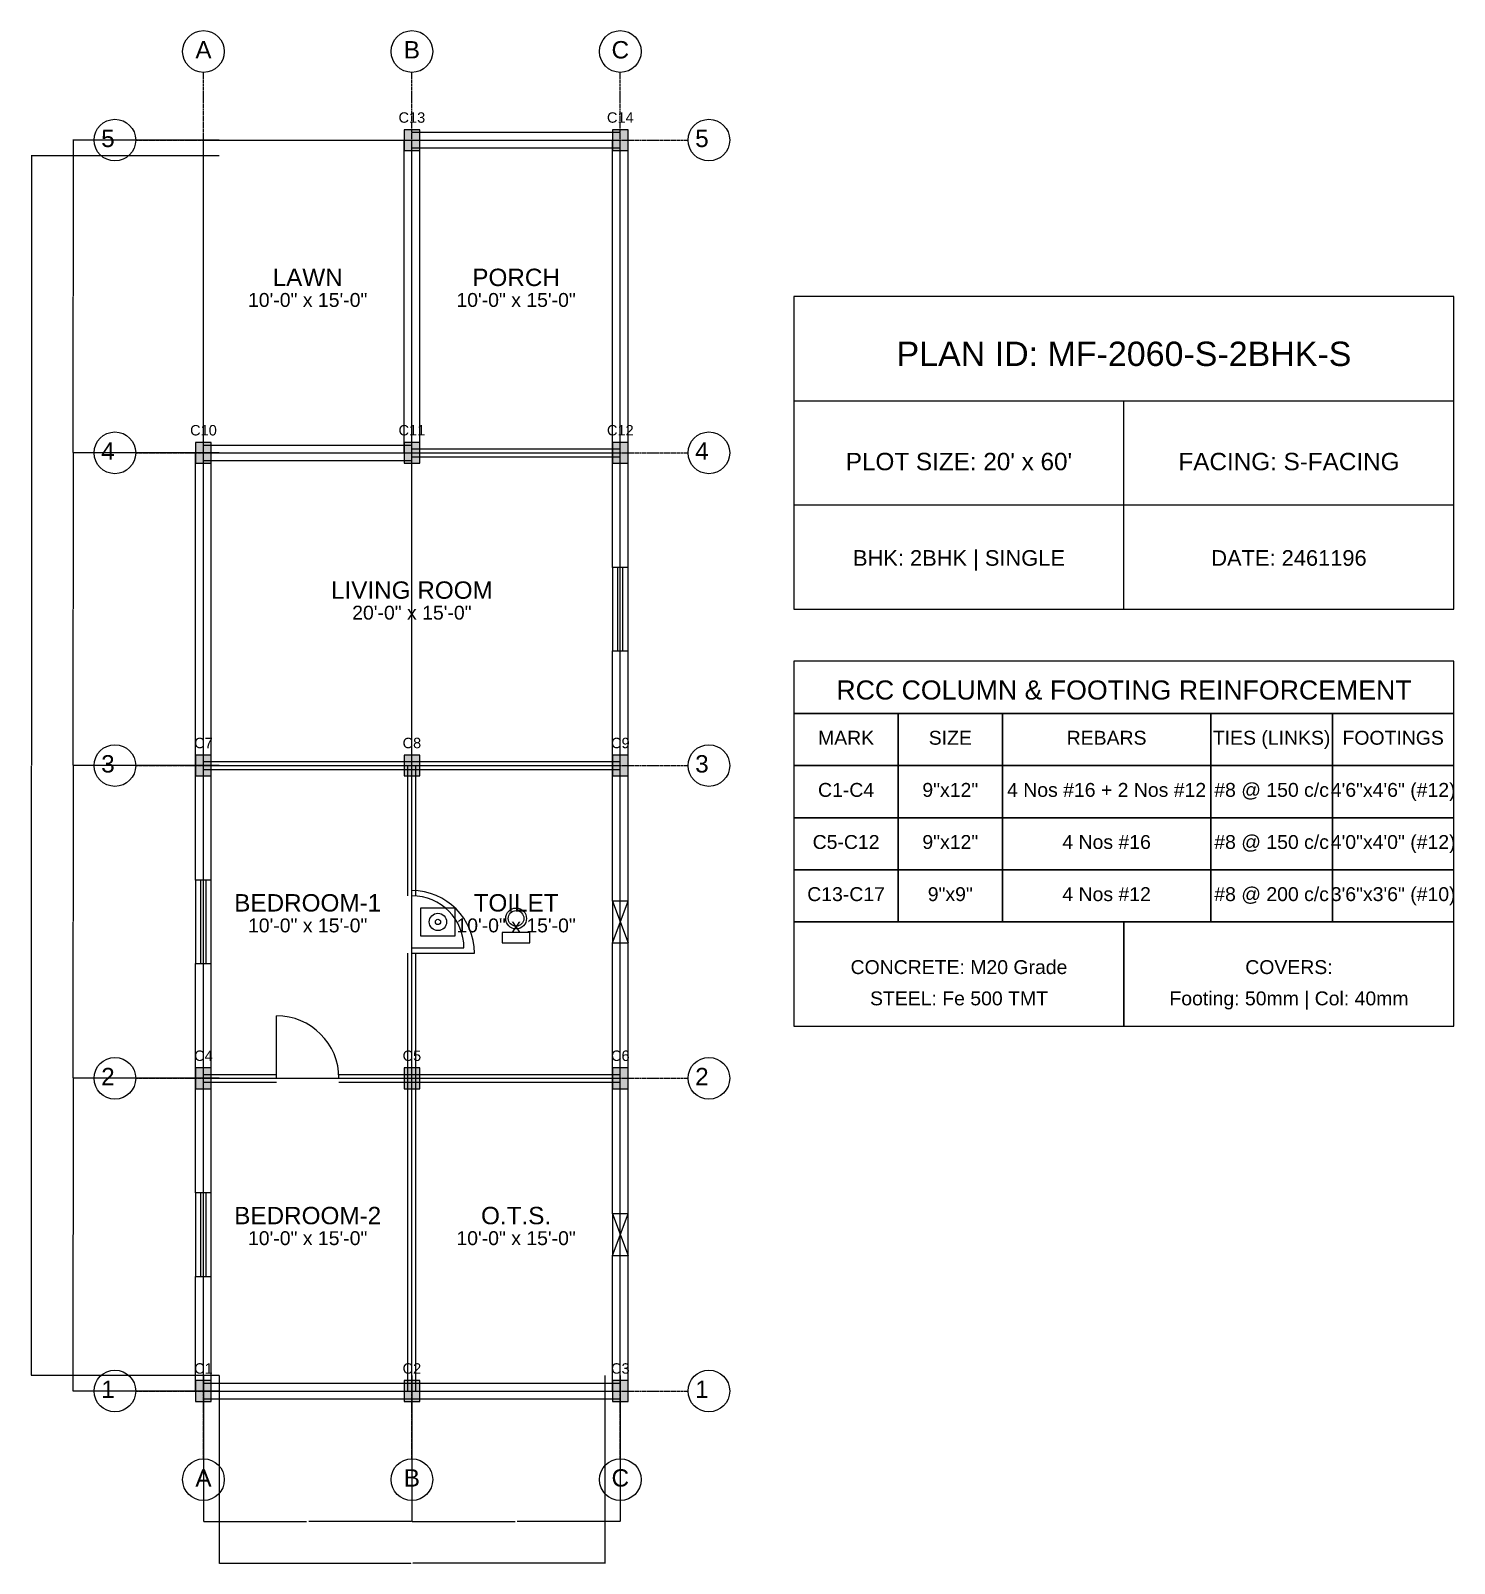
# Model space of a CAD drawing. Header units: inches. Extents: x -134 to 23580, y -99 to 23207.
# Drawn here: x 19900 to 20720, y 17401 to 18283 of the extents above; entities that cross this region are included whole.
import ezdxf
from ezdxf.enums import TextEntityAlignment as Align

# ---------------------------------------------------------------- set-up
doc = ezdxf.new("R2010")
doc.units = ezdxf.units.IN
doc.header["$MEASUREMENT"] = 0
doc.linetypes.add('CENTER', pattern=[2, 1.25, -0.25, 0.25, -0.25])
for name, color, linetype in [('A-COL-HATCH', 251, 'Continuous'), ('A-COLUMN', 1, 'Continuous'), ('A-DIM', 5, 'Continuous'), ('A-DOOR', 30, 'Continuous'), ('A-FIXTURE', 8, 'Continuous'), ('A-TEXT', 2, 'Continuous'), ('A-WALL-EXT', 7, 'Continuous'), ('A-WALL-INT', 9, 'Continuous'), ('A-WINDOW', 4, 'Continuous'), ('S-BEAM-FRAMING', 2, 'Continuous'), ('S-BUBBLE', 4, 'Continuous'), ('S-GRID-CENTER', 8, 'CENTER'), ('S-TABLE', 7, 'Continuous'), ('S-TEXT', 3, 'Continuous')]:
    doc.layers.add(name, color=color, linetype=linetype)
doc.styles.get("Standard").update_dxf_attribs({"font": 'arial.ttf'})
doc.dimstyles.get("Standard").update_dxf_attribs({"dimtxt": 0.18, "dimasz": 0.18, "dimexe": 0.18, "dimexo": 0.0625, "dimgap": 0.09, "dimtad": 0, "dimtih": 1, "dimtoh": 1, "dimdec": 4, "dimzin": 0, "dimdsep": 46, "dimtxsty": 'Standard', "dimcen": 0.09, "dimadec": 0, "dimazin": 0, "dimtfac": 1, "dimtdec": 4, "dimtofl": 0, "dimtmove": 0, "dimatfit": 3, "dimfxl": 1, "dimtolj": 1, "dimtzin": 0, "dimarcsym": 0})

# ---------------------------------------------------------------- blocks, each defined once
blk = doc.blocks.new('*D684')
at = {"layer": 'A-DIM', "color": 0, "lineweight": -2, "transparency": 16777216}
for p, q in [((20000, 17508.94), (20000, 17424.82)), ((20120, 17508.94), (20120, 17424.82)), ((20000.18, 17425), (20059.41, 17425)), ((20119.82, 17425), (20060.59, 17425))]:
    blk.add_line(p, q, dxfattribs=at)
at = {"layer": 'A-DIM', "color": 0, "transparency": 16777216}
for points in [[(20000.18, 17425.03), (20000.18, 17424.97), (20000, 17425)], [(20119.82, 17425.03), (20119.82, 17424.97), (20120, 17425)]]:
    blk.add_solid(points, dxfattribs=at)
at = {"layer": 'Defpoints', "color": 0, "transparency": 16777216}
for p in [(20000, 17509), (20120, 17509), (20120, 17425)]:
    blk.add_point(p, dxfattribs=at)
at = {"layer": 'A-DIM', "color": 0, "transparency": 16777216, "insert": (20060, 17425), "char_height": 0.18, "attachment_point": 5}
blk.add_mtext('\\A1;120.0000', dxfattribs=at)
blk = doc.blocks.new('*D685')
at = {"layer": 'A-DIM', "color": 0, "lineweight": -2, "transparency": 16777216}
for p, q in [((20120, 17508.94), (20120, 17424.82)), ((20240, 17508.94), (20240, 17424.82)), ((20120.18, 17425), (20179.41, 17425)), ((20239.82, 17425), (20180.59, 17425))]:
    blk.add_line(p, q, dxfattribs=at)
at = {"layer": 'A-DIM', "color": 0, "transparency": 16777216}
for points in [[(20120.18, 17425.03), (20120.18, 17424.97), (20120, 17425)], [(20239.82, 17425.03), (20239.82, 17424.97), (20240, 17425)]]:
    blk.add_solid(points, dxfattribs=at)
at = {"layer": 'Defpoints', "color": 0, "transparency": 16777216}
for p in [(20120, 17509), (20240, 17509), (20240, 17425)]:
    blk.add_point(p, dxfattribs=at)
at = {"layer": 'A-DIM', "color": 0, "transparency": 16777216, "insert": (20180, 17425), "char_height": 0.18, "attachment_point": 5}
blk.add_mtext('\\A1;120.0000', dxfattribs=at)
blk = doc.blocks.new('*D686')
at = {"layer": 'A-DIM', "color": 0, "lineweight": -2, "transparency": 16777216}
for p, q in [((20009, 17508.94), (20009, 17400.82)), ((20231, 17508.94), (20231, 17400.82)), ((20009.18, 17401), (20119.4, 17401)), ((20230.82, 17401), (20120.6, 17401))]:
    blk.add_line(p, q, dxfattribs=at)
at = {"layer": 'A-DIM', "color": 0, "transparency": 16777216}
for points in [[(20009.18, 17401.03), (20009.18, 17400.97), (20009, 17401)], [(20230.82, 17401.03), (20230.82, 17400.97), (20231, 17401)]]:
    blk.add_solid(points, dxfattribs=at)
at = {"layer": 'Defpoints', "color": 0, "transparency": 16777216}
for p in [(20009, 17509), (20231, 17509), (20231, 17401)]:
    blk.add_point(p, dxfattribs=at)
at = {"layer": 'A-DIM', "color": 0, "transparency": 16777216, "insert": (20120, 17401), "char_height": 0.18, "attachment_point": 5}
blk.add_mtext('\\A1;222.0000', dxfattribs=at)
blk = doc.blocks.new('*D687')
at = {"layer": 'A-DIM', "color": 0, "lineweight": -2, "transparency": 16777216}
for p, q in [((20008.94, 17680), (19924.82, 17680)), ((19925, 17679.82), (19925, 17590.18)), ((19925, 17500.18), (19925, 17589.82)), ((20008.94, 17500), (19924.82, 17500))]:
    blk.add_line(p, q, dxfattribs=at)
at = {"layer": 'A-DIM', "color": 0, "transparency": 16777216}
for points in [[(19924.97, 17679.82), (19925.03, 17679.82), (19925, 17680)], [(19924.97, 17500.18), (19925.03, 17500.18), (19925, 17500)]]:
    blk.add_solid(points, dxfattribs=at)
at = {"layer": 'Defpoints', "color": 0, "transparency": 16777216}
for p in [(19925, 17680), (20009, 17680), (20009, 17500)]:
    blk.add_point(p, dxfattribs=at)
at = {"layer": 'A-DIM', "color": 0, "transparency": 16777216, "insert": (19925, 17590), "char_height": 0.18, "attachment_point": 5}
blk.add_mtext('\\A1;180.0000', dxfattribs=at)
blk = doc.blocks.new('*D688')
at = {"layer": 'A-DIM', "color": 0, "lineweight": -2, "transparency": 16777216}
for p, q in [((20008.94, 17860), (19924.82, 17860)), ((19925, 17859.82), (19925, 17770.18)), ((19925, 17680.18), (19925, 17769.82)), ((20008.94, 17680), (19924.82, 17680))]:
    blk.add_line(p, q, dxfattribs=at)
at = {"layer": 'A-DIM', "color": 0, "transparency": 16777216}
for points in [[(19924.97, 17859.82), (19925.03, 17859.82), (19925, 17860)], [(19924.97, 17680.18), (19925.03, 17680.18), (19925, 17680)]]:
    blk.add_solid(points, dxfattribs=at)
at = {"layer": 'Defpoints', "color": 0, "transparency": 16777216}
for p in [(19925, 17860), (20009, 17860), (20009, 17680)]:
    blk.add_point(p, dxfattribs=at)
at = {"layer": 'A-DIM', "color": 0, "transparency": 16777216, "insert": (19925, 17770), "char_height": 0.18, "attachment_point": 5}
blk.add_mtext('\\A1;180.0000', dxfattribs=at)
blk = doc.blocks.new('*D689')
at = {"layer": 'A-DIM', "color": 0, "lineweight": -2, "transparency": 16777216}
for p, q in [((20008.94, 18040), (19924.82, 18040)), ((19925, 18039.82), (19925, 17950.18)), ((19925, 17860.18), (19925, 17949.82)), ((20008.94, 17860), (19924.82, 17860))]:
    blk.add_line(p, q, dxfattribs=at)
at = {"layer": 'A-DIM', "color": 0, "transparency": 16777216}
for points in [[(19924.97, 18039.82), (19925.03, 18039.82), (19925, 18040)], [(19924.97, 17860.18), (19925.03, 17860.18), (19925, 17860)]]:
    blk.add_solid(points, dxfattribs=at)
at = {"layer": 'Defpoints', "color": 0, "transparency": 16777216}
for p in [(19925, 18040), (20009, 18040), (20009, 17860)]:
    blk.add_point(p, dxfattribs=at)
at = {"layer": 'A-DIM', "color": 0, "transparency": 16777216, "insert": (19925, 17950), "char_height": 0.18, "attachment_point": 5}
blk.add_mtext('\\A1;180.0000', dxfattribs=at)
blk = doc.blocks.new('*D690')
at = {"layer": 'A-DIM', "color": 0, "lineweight": -2, "transparency": 16777216}
for p, q in [((20008.94, 18220), (19924.82, 18220)), ((19925, 18219.82), (19925, 18130.18)), ((19925, 18040.18), (19925, 18129.82)), ((20008.94, 18040), (19924.82, 18040))]:
    blk.add_line(p, q, dxfattribs=at)
at = {"layer": 'A-DIM', "color": 0, "transparency": 16777216}
for points in [[(19924.97, 18219.82), (19925.03, 18219.82), (19925, 18220)], [(19924.97, 18040.18), (19925.03, 18040.18), (19925, 18040)]]:
    blk.add_solid(points, dxfattribs=at)
at = {"layer": 'Defpoints', "color": 0, "transparency": 16777216}
for p in [(19925, 18220), (20009, 18220), (20009, 18040)]:
    blk.add_point(p, dxfattribs=at)
at = {"layer": 'A-DIM', "color": 0, "transparency": 16777216, "insert": (19925, 18130), "char_height": 0.18, "attachment_point": 5}
blk.add_mtext('\\A1;180.0000', dxfattribs=at)
blk = doc.blocks.new('*D691')
at = {"layer": 'A-DIM', "color": 0, "lineweight": -2, "transparency": 16777216}
for p, q in [((20008.94, 18211), (19900.82, 18211)), ((19901, 18210.82), (19901, 17860.18)), ((19901, 17509.18), (19901, 17859.82)), ((20008.94, 17509), (19900.82, 17509))]:
    blk.add_line(p, q, dxfattribs=at)
at = {"layer": 'A-DIM', "color": 0, "transparency": 16777216}
for points in [[(19900.97, 18210.82), (19901.03, 18210.82), (19901, 18211)], [(19900.97, 17509.18), (19901.03, 17509.18), (19901, 17509)]]:
    blk.add_solid(points, dxfattribs=at)
at = {"layer": 'Defpoints', "color": 0, "transparency": 16777216}
for p in [(19901, 18211), (20009, 18211), (20009, 17509)]:
    blk.add_point(p, dxfattribs=at)
at = {"layer": 'A-DIM', "color": 0, "transparency": 16777216, "insert": (19901, 17860), "char_height": 0.18, "attachment_point": 5}
blk.add_mtext('\\A1;702.0000', dxfattribs=at)

msp = doc.modelspace()

# ---------------------------------------------------------------- linework, layer by layer
at = {"layer": 'A-COL-HATCH'}
for points in [[(20115.5, 18214), (20124.5, 18214), (20115.5, 18226), (20124.5, 18226)], [(20235.5, 18214), (20244.5, 18214), (20235.5, 18226), (20244.5, 18226)], [(19995.5, 18034), (20004.5, 18034), (19995.5, 18046), (20004.5, 18046)], [(20115.5, 18034), (20124.5, 18034), (20115.5, 18046), (20124.5, 18046)], [(20235.5, 18034), (20244.5, 18034), (20235.5, 18046), (20244.5, 18046)], [(19995.5, 17854), (20004.5, 17854), (19995.5, 17866), (20004.5, 17866)], [(20115.5, 17854), (20124.5, 17854), (20115.5, 17866), (20124.5, 17866)], [(20235.5, 17854), (20244.5, 17854), (20235.5, 17866), (20244.5, 17866)], [(19995.5, 17674), (20004.5, 17674), (19995.5, 17686), (20004.5, 17686)], [(20115.5, 17674), (20124.5, 17674), (20115.5, 17686), (20124.5, 17686)], [(20235.5, 17674), (20244.5, 17674), (20235.5, 17686), (20244.5, 17686)], [(19995.5, 17494), (20004.5, 17494), (19995.5, 17506), (20004.5, 17506)], [(20115.5, 17494), (20124.5, 17494), (20115.5, 17506), (20124.5, 17506)], [(20235.5, 17494), (20244.5, 17494), (20235.5, 17506), (20244.5, 17506)]]:
    msp.add_solid(points, dxfattribs=at)
at = {"layer": 'A-COLUMN'}
for points in [[(20115.5, 18214), (20124.5, 18214), (20124.5, 18226), (20115.5, 18226)], [(20235.5, 18214), (20244.5, 18214), (20244.5, 18226), (20235.5, 18226)], [(19995.5, 18034), (20004.5, 18034), (20004.5, 18046), (19995.5, 18046)], [(20115.5, 18034), (20124.5, 18034), (20124.5, 18046), (20115.5, 18046)], [(20235.5, 18034), (20244.5, 18034), (20244.5, 18046), (20235.5, 18046)], [(19995.5, 17854), (20004.5, 17854), (20004.5, 17866), (19995.5, 17866)], [(20115.5, 17854), (20124.5, 17854), (20124.5, 17866), (20115.5, 17866)], [(20235.5, 17854), (20244.5, 17854), (20244.5, 17866), (20235.5, 17866)], [(19995.5, 17674), (20004.5, 17674), (20004.5, 17686), (19995.5, 17686)], [(20115.5, 17674), (20124.5, 17674), (20124.5, 17686), (20115.5, 17686)], [(20235.5, 17674), (20244.5, 17674), (20244.5, 17686), (20235.5, 17686)], [(19995.5, 17494), (20004.5, 17494), (20004.5, 17506), (19995.5, 17506)], [(20115.5, 17494), (20124.5, 17494), (20124.5, 17506), (20115.5, 17506)], [(20235.5, 17494), (20244.5, 17494), (20244.5, 17506), (20235.5, 17506)]]:
    msp.add_lwpolyline(points, close=True, dxfattribs=at)
at = {"layer": 'A-DOOR'}
for p, q in [((20120, 17755), (20150, 17755)), ((20120, 17752), (20156, 17752)), ((20042, 17680), (20042, 17716))]:
    msp.add_line(p, q, dxfattribs=at)
for centre, radius in [((20120, 17752), 36), ((20120, 17755), 30), ((20042, 17680), 36)]:
    msp.add_arc(centre, radius, 0, 90, dxfattribs=at)
at = {"layer": 'A-FIXTURE'}
for points in [[(20125, 17762), (20145, 17762), (20145, 17778), (20125, 17778)], [(20172, 17758), (20188, 17758), (20188, 17764), (20172, 17764)]]:
    msp.add_lwpolyline(points, close=True, dxfattribs=at)
for centre, radius in [((20180, 17772), 6), ((20180, 17772), 4.5), ((20135, 17770), 5), ((20135, 17770), 1.5)]:
    msp.add_circle(centre, radius, dxfattribs=at)
at = {"layer": 'A-WALL-EXT'}
for p, q in [((20115.5, 18040), (20115.5, 18220)), ((20120, 18224.5), (20240, 18224.5)), ((20124.5, 18040), (20124.5, 18220)), ((20235.5, 18040), (20235.5, 18220)), ((20244.5, 18040), (20244.5, 18220)), ((20120, 18215.5), (20240, 18215.5)), ((20340, 18070), (20720, 18070)), ((20530, 17950), (20530, 18070)), ((20000, 18044.5), (20120, 18044.5)), ((19995.5, 17860), (19995.5, 18040)), ((20000, 18035.5), (20120, 18035.5)), ((20004.5, 17860), (20004.5, 18040)), ((20235.5, 17974), (20235.5, 18040)), ((20244.5, 17974), (20244.5, 18040)), ((20340, 18010), (20720, 18010)), ((20235.5, 17860), (20235.5, 17926)), ((20244.5, 17860), (20244.5, 17926)), ((19995.5, 17794), (19995.5, 17860)), ((20004.5, 17794), (20004.5, 17860)), ((20235.5, 17782), (20235.5, 17860)), ((20244.5, 17782), (20244.5, 17860)), ((20235.5, 17680), (20235.5, 17758)), ((20244.5, 17680), (20244.5, 17758)), ((19995.5, 17680), (19995.5, 17746)), ((20004.5, 17680), (20004.5, 17746)), ((19995.5, 17614), (19995.5, 17680)), ((20004.5, 17614), (20004.5, 17680)), ((20235.5, 17602), (20235.5, 17680)), ((20244.5, 17602), (20244.5, 17680)), ((20235.5, 17500), (20235.5, 17578)), ((20244.5, 17500), (20244.5, 17578)), ((19995.5, 17500), (19995.5, 17566)), ((20004.5, 17500), (20004.5, 17566)), ((20000, 17504.5), (20120, 17504.5)), ((20120, 17504.5), (20240, 17504.5)), ((20000, 17495.5), (20120, 17495.5)), ((20120, 17495.5), (20240, 17495.5))]:
    msp.add_line(p, q, dxfattribs=at)
msp.add_lwpolyline([(20340, 17950), (20720, 17950), (20720, 18130), (20340, 18130)], close=True, dxfattribs=at)
at = {"layer": 'A-WALL-INT'}
for p, q in [((20120, 18042.25), (20240, 18042.25)), ((20120, 18037.75), (20240, 18037.75)), ((20000, 17862.25), (20120, 17862.25)), ((20000, 17857.75), (20120, 17857.75)), ((20117.75, 17785), (20117.75, 17860)), ((20120, 17862.25), (20240, 17862.25)), ((20120, 17857.75), (20240, 17857.75)), ((20122.25, 17785), (20122.25, 17860)), ((20117.75, 17680), (20117.75, 17752)), ((20122.25, 17680), (20122.25, 17752)), ((20000, 17682.25), (20042, 17682.25)), ((20078, 17682.25), (20120, 17682.25)), ((20117.75, 17500), (20117.75, 17680)), ((20120, 17682.25), (20240, 17682.25)), ((20122.25, 17500), (20122.25, 17680)), ((20000, 17677.75), (20042, 17677.75)), ((20078, 17677.75), (20120, 17677.75)), ((20120, 17677.75), (20240, 17677.75))]:
    msp.add_line(p, q, dxfattribs=at)
at = {"layer": 'A-WINDOW'}
for p, q in [((20238.5, 17926), (20238.5, 17974)), ((20241.5, 17926), (20241.5, 17974)), ((19998.5, 17746), (19998.5, 17794)), ((20001.5, 17746), (20001.5, 17794)), ((20235.5, 17758), (20244.5, 17782)), ((20235.5, 17782), (20244.5, 17758)), ((19998.5, 17566), (19998.5, 17614)), ((20001.5, 17566), (20001.5, 17614)), ((20235.5, 17578), (20244.5, 17602)), ((20235.5, 17602), (20244.5, 17578))]:
    msp.add_line(p, q, dxfattribs=at)
for points in [[(20235.5, 17926), (20244.5, 17926), (20244.5, 17974), (20235.5, 17974)], [(19995.5, 17746), (20004.5, 17746), (20004.5, 17794), (19995.5, 17794)], [(20235.5, 17758), (20244.5, 17758), (20244.5, 17782), (20235.5, 17782)], [(19995.5, 17566), (20004.5, 17566), (20004.5, 17614), (19995.5, 17614)], [(20235.5, 17578), (20244.5, 17578), (20244.5, 17602), (20235.5, 17602)]]:
    msp.add_lwpolyline(points, close=True, dxfattribs=at)
at = {"layer": 'S-BEAM-FRAMING'}
for p, q in [((20000, 17500), (20000, 18220)), ((20000, 18220), (20240, 18220)), ((20120, 17500), (20120, 18220)), ((20240, 17500), (20240, 18220)), ((20000, 18040), (20240, 18040)), ((20000, 17860), (20240, 17860)), ((20000, 17680), (20240, 17680)), ((20000, 17500), (20240, 17500))]:
    msp.add_line(p, q, dxfattribs=at)
at = {"layer": 'S-BUBBLE'}
for centre in [(20000, 18271), (20120, 18271), (20240, 18271), (19949, 18220), (20291, 18220), (19949, 18040), (20291, 18040), (19949, 17860), (20291, 17860), (19949, 17680), (20291, 17680), (19949, 17500), (20291, 17500), (20000, 17449), (20120, 17449), (20240, 17449)]:
    msp.add_circle(centre, 12, dxfattribs=at)
at = {"layer": 'S-GRID-CENTER'}
for p, q in [((20000, 17461), (20000, 18259)), ((20120, 17461), (20120, 18259)), ((20240, 17461), (20240, 18259)), ((19961, 18220), (20279, 18220)), ((19961, 18040), (20279, 18040)), ((19961, 17860), (20279, 17860)), ((19961, 17680), (20279, 17680)), ((19961, 17500), (20279, 17500))]:
    msp.add_line(p, q, dxfattribs=at)
at = {"layer": 'S-TABLE'}
for points in [[(20340, 17890), (20720, 17890), (20720, 17920), (20340, 17920)], [(20340, 17860), (20400, 17860), (20400, 17890), (20340, 17890)], [(20400, 17860), (20460, 17860), (20460, 17890), (20400, 17890)], [(20460, 17860), (20580, 17860), (20580, 17890), (20460, 17890)], [(20580, 17860), (20650, 17860), (20650, 17890), (20580, 17890)], [(20650, 17860), (20720, 17860), (20720, 17890), (20650, 17890)], [(20340, 17830), (20400, 17830), (20400, 17860), (20340, 17860)], [(20400, 17830), (20460, 17830), (20460, 17860), (20400, 17860)], [(20460, 17830), (20580, 17830), (20580, 17860), (20460, 17860)], [(20580, 17830), (20650, 17830), (20650, 17860), (20580, 17860)], [(20650, 17830), (20720, 17830), (20720, 17860), (20650, 17860)], [(20340, 17800), (20400, 17800), (20400, 17830), (20340, 17830)], [(20400, 17800), (20460, 17800), (20460, 17830), (20400, 17830)], [(20460, 17800), (20580, 17800), (20580, 17830), (20460, 17830)], [(20580, 17800), (20650, 17800), (20650, 17830), (20580, 17830)], [(20650, 17800), (20720, 17800), (20720, 17830), (20650, 17830)], [(20340, 17770), (20400, 17770), (20400, 17800), (20340, 17800)], [(20400, 17770), (20460, 17770), (20460, 17800), (20400, 17800)], [(20460, 17770), (20580, 17770), (20580, 17800), (20460, 17800)], [(20580, 17770), (20650, 17770), (20650, 17800), (20580, 17800)], [(20650, 17770), (20720, 17770), (20720, 17800), (20650, 17800)], [(20340, 17710), (20530, 17710), (20530, 17770), (20340, 17770)], [(20530, 17710), (20720, 17710), (20720, 17770), (20530, 17770)]]:
    msp.add_lwpolyline(points, close=True, dxfattribs=at)

# ---------------------------------------------------------------- texts
at = {"layer": 'A-TEXT'}
for s, height, p in [('C13', 6, (20120, 18230)), ('C14', 6, (20240, 18230)), ('LAWN', 10, (20060, 18136)), ('PORCH', 10, (20180, 18136)), ('10\'-0" x 15\'-0"', 8, (20060, 18124)), ('10\'-0" x 15\'-0"', 8, (20180, 18124)), ('PLAN ID: MF-2060-S-2BHK-S', 14, (20530, 18090)), ('C10', 6, (20000, 18050)), ('C11', 6, (20120, 18050)), ('C12', 6, (20240, 18050)), ("PLOT SIZE: 20' x 60'", 10, (20435, 18030)), ('FACING: S-FACING', 10, (20625, 18030)), ('BHK: 2BHK | SINGLE', 9, (20435, 17975)), ('DATE: 2461196', 9, (20625, 17975)), ('LIVING ROOM', 10, (20120, 17956)), ('20\'-0" x 15\'-0"', 8, (20120, 17944)), ('C7', 6, (20000, 17870)), ('C8', 6, (20120, 17870)), ('C9', 6, (20240, 17870)), ('BEDROOM-1', 10, (20060, 17776)), ('TOILET', 10, (20180, 17776)), ('10\'-0" x 15\'-0"', 8, (20060, 17764)), ('10\'-0" x 15\'-0"', 8, (20180, 17764)), ('C4', 6, (20000, 17690)), ('C5', 6, (20120, 17690)), ('C6', 6, (20240, 17690)), ('BEDROOM-2', 10, (20060, 17596)), ('O.T.S.', 10, (20180, 17596)), ('10\'-0" x 15\'-0"', 8, (20060, 17584)), ('10\'-0" x 15\'-0"', 8, (20180, 17584)), ('C1', 6, (20000, 17510)), ('C2', 6, (20120, 17510)), ('C3', 6, (20240, 17510))]:
    msp.add_text(s, height=height, dxfattribs=at).set_placement(p, align=Align.CENTER)
at = {"layer": 'S-TEXT'}
for s, height, p in [('A', 10, (20000, 18267)), ('B', 10, (20120, 18267)), ('C', 10, (20240, 18267)), ('5', 10, (19945, 18216)), ('5', 10, (20287, 18216)), ('4', 10, (19945, 18036)), ('4', 10, (20287, 18036)), ('RCC COLUMN & FOOTING REINFORCEMENT', 11, (20530, 17898)), ('MARK', 8, (20370, 17872)), ('SIZE', 8, (20430, 17872)), ('REBARS', 8, (20520, 17872)), ('TIES (LINKS)', 8, (20615, 17872)), ('FOOTINGS', 8, (20685, 17872)), ('3', 10, (19945, 17856)), ('3', 10, (20287, 17856)), ('C1-C4', 8, (20370, 17842)), ('9"x12"', 8, (20430, 17842)), ('4 Nos #16 + 2 Nos #12', 8, (20520, 17842)), ('#8 @ 150 c/c', 8, (20615, 17842)), ('4\'6"x4\'6" (#12)', 8, (20685, 17842)), ('C5-C12', 8, (20370, 17812)), ('9"x12"', 8, (20430, 17812)), ('4 Nos #16', 8, (20520, 17812)), ('#8 @ 150 c/c', 8, (20615, 17812)), ('4\'0"x4\'0" (#12)', 8, (20685, 17812)), ('C13-C17', 8, (20370, 17782)), ('9"x9"', 8, (20430, 17782)), ('4 Nos #12', 8, (20520, 17782)), ('#8 @ 200 c/c', 8, (20615, 17782)), ('3\'6"x3\'6" (#10)', 8, (20685, 17782)), ('CONCRETE: M20 Grade', 8, (20435, 17740)), ('COVERS:', 8, (20625, 17740)), ('STEEL: Fe 500 TMT', 8, (20435, 17722)), ('Footing: 50mm | Col: 40mm', 8, (20625, 17722)), ('2', 10, (19945, 17676)), ('2', 10, (20287, 17676)), ('1', 10, (19945, 17496)), ('1', 10, (20287, 17496)), ('A', 10, (20000, 17445)), ('B', 10, (20120, 17445)), ('C', 10, (20240, 17445))]:
    msp.add_text(s, height=height, dxfattribs=at).set_placement(p, align=Align.CENTER)

# ---------------------------------------------------------------- dimensions: what is measured, and where the dimension line sits
at = {"layer": 'A-DIM'}
for base, p1, p2, picture, middle in [((19925, 18220), (20009, 18040), (20009, 18220), '*D690', (19925, 18130)), ((19901, 18211), (20009, 17509), (20009, 18211), '*D691', (19901, 17860)), ((19925, 18040), (20009, 17860), (20009, 18040), '*D689', (19925, 17950)), ((19925, 17860), (20009, 17680), (20009, 17860), '*D688', (19925, 17770)), ((19925, 17680), (20009, 17500), (20009, 17680), '*D687', (19925, 17590))]:
    dim = msp.add_linear_dim(base=base, p1=p1, p2=p2, angle=90, dimstyle='Standard', dxfattribs=at)
    dim.commit()
    dim.dimension.update_dxf_attribs({"geometry": picture, "text_midpoint": middle})
for base, p1, p2, picture, middle in [((20120, 17425), (20000, 17509), (20120, 17509), '*D684', (20060, 17425)), ((20231, 17401), (20009, 17509), (20231, 17509), '*D686', (20120, 17401)), ((20240, 17425), (20120, 17509), (20240, 17509), '*D685', (20180, 17425))]:
    dim = msp.add_linear_dim(base=base, p1=p1, p2=p2, dimstyle='Standard', dxfattribs=at)
    dim.commit()
    dim.dimension.update_dxf_attribs({"geometry": picture, "text_midpoint": middle})

doc.saveas('drawing.dxf')
